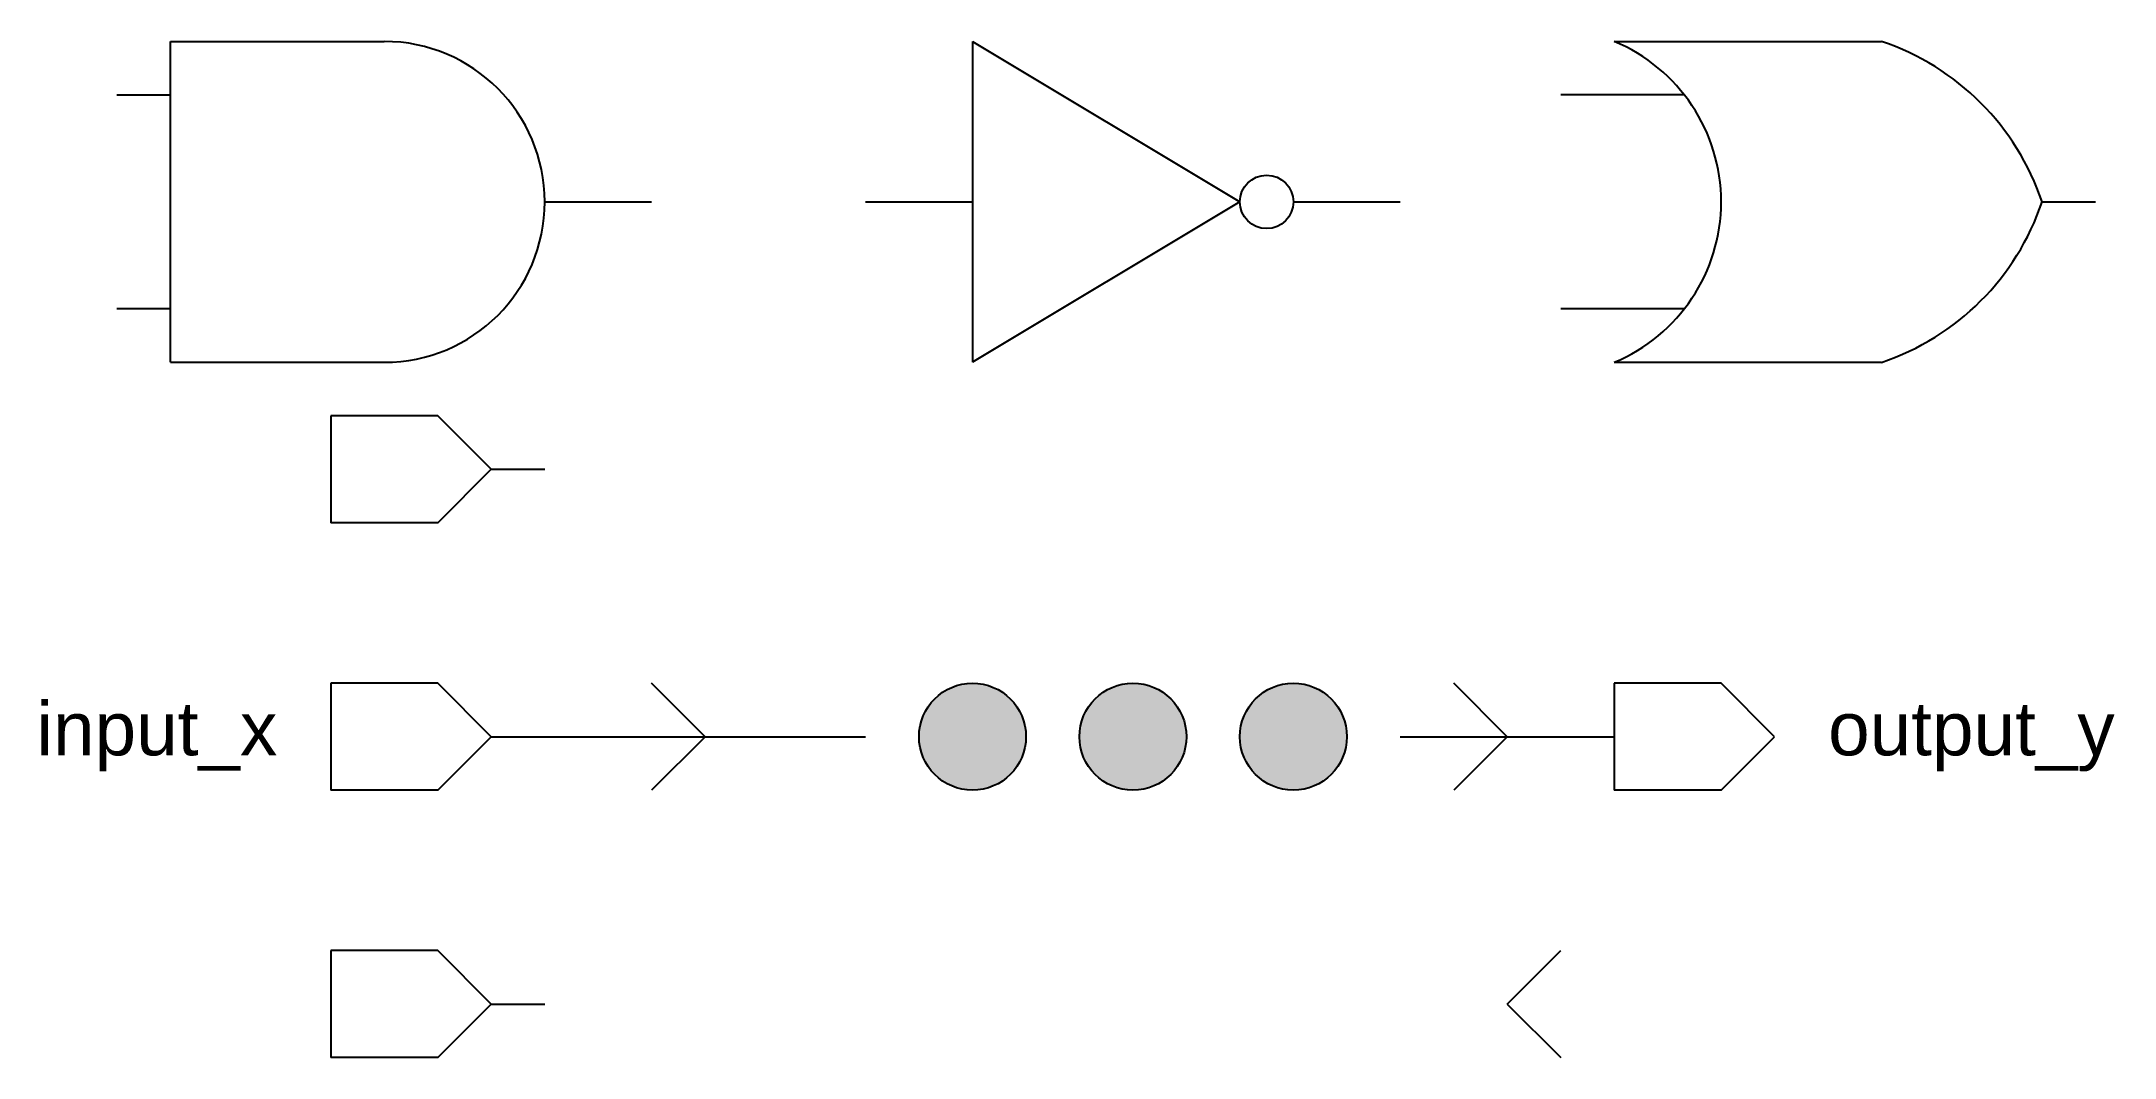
# Model space of a CAD drawing. Header units: millimetres. Extents: x -4 to 384, y -210 to -20.
import ezdxf

# ---------------------------------------------------------------- set-up
doc = ezdxf.new("R2010")
doc.units = ezdxf.units.MM
doc.layers.get('0').update_dxf_attribs({"lineweight": 25, "true_color": 0xffffff})
doc.styles.add('textstyle0', font='')
doc.styles.add('textstyle1', font='')
doc.styles.get('textstyle0').set_extended_font_data('Liberation Sans')
doc.styles.get('textstyle1').set_extended_font_data('Liberation Sans')

# ---------------------------------------------------------------- blocks, each defined once
blk = doc.blocks.new('flux_left')
for q in [(10, 10), (10, -10)]:
    blk.add_line((0, 0), q)
blk = doc.blocks.new('flux_right')
for q in [(-10, 10), (-10, -10)]:
    blk.add_line((0, 0), q)

msp = doc.modelspace()

# ---------------------------------------------------------------- hatches: boundary and pattern name
h = msp.add_hatch(color=256)
edge = h.paths.add_edge_path()
edge.add_arc((170, -150), 10, 0, 360)
h = msp.add_hatch(color=256)
edge = h.paths.add_edge_path()
edge.add_arc((200, -150), 10, 0, 360)
h = msp.add_hatch(color=256)
edge = h.paths.add_edge_path()
edge.add_arc((230, -150), 10, 0, 360)

# ---------------------------------------------------------------- linework, layer by layer
for p, q in [((20, -80), (20, -20)), ((20, -20), (60, -20)), ((170, -20), (170, -80)), ((170, -20), (220, -50)), ((290, -20), (340, -20)), ((10, -30), (20, -30)), ((303.12, -30), (280, -30)), ((90, -50), (110, -50)), ((150, -50), (170, -50)), ((220, -50), (170, -80)), ((230, -50), (250, -50)), ((370, -50), (380, -50)), ((20, -70), (10, -70)), ((303.12, -70), (280, -70)), ((20, -80), (60, -80)), ((290, -80), (340, -80)), ((50, -90), (50, -110)), ((70, -90), (50, -90)), ((80, -100), (70, -90)), ((70, -110), (80, -100)), ((80, -100), (90, -100)), ((70, -110), (50, -110)), ((50, -140), (50, -160)), ((70, -140), (50, -140)), ((80, -150), (70, -140)), ((290, -140), (290, -160)), ((310, -140), (290, -140)), ((320, -150), (310, -140)), ((70, -160), (80, -150)), ((80, -150), (90, -150)), ((90, -150), (150, -150)), ((250, -150), (280, -150)), ((280, -150), (290, -150)), ((310, -160), (320, -150)), ((70, -160), (50, -160)), ((310, -160), (290, -160)), ((50, -190), (50, -210)), ((70, -190), (50, -190)), ((80, -200), (70, -190)), ((70, -210), (80, -200)), ((80, -200), (90, -200)), ((70, -210), (50, -210))]:
    msp.add_line(p, q)
for centre, radius in [((225, -50), 5), ((170, -150), 10), ((200, -150), 10), ((230, -150), 10)]:
    msp.add_circle(centre, radius)
for centre, radius, start, end in [((60, -50), 30, 270, 90), ((277.5, -50), 32.5, 292.6199, 67.3801), ((324.84, -65.16), 47.64, 18.557, 71.443), ((324.84, -34.84), 47.64, 288.557, 341.443)]:
    msp.add_arc(centre, radius, start, end)

# ---------------------------------------------------------------- block references
for name, p in [('flux_right', (120, -150)), ('flux_right', (270, -150)), ('flux_left', (270, -200))]:
    msp.add_blockref(name, p)

# ---------------------------------------------------------------- texts
at = {"char_height": 10, "line_spacing_factor": 0.9216}
for s, insert, attachment_point, style in [('input_x', (40, -150), 6, 'textstyle0'), ('output_y', (330, -150), 4, 'textstyle1')]:
    msp.add_mtext(s, dxfattribs=dict(at, insert=insert, attachment_point=attachment_point, style=style))

doc.saveas('drawing.dxf')
